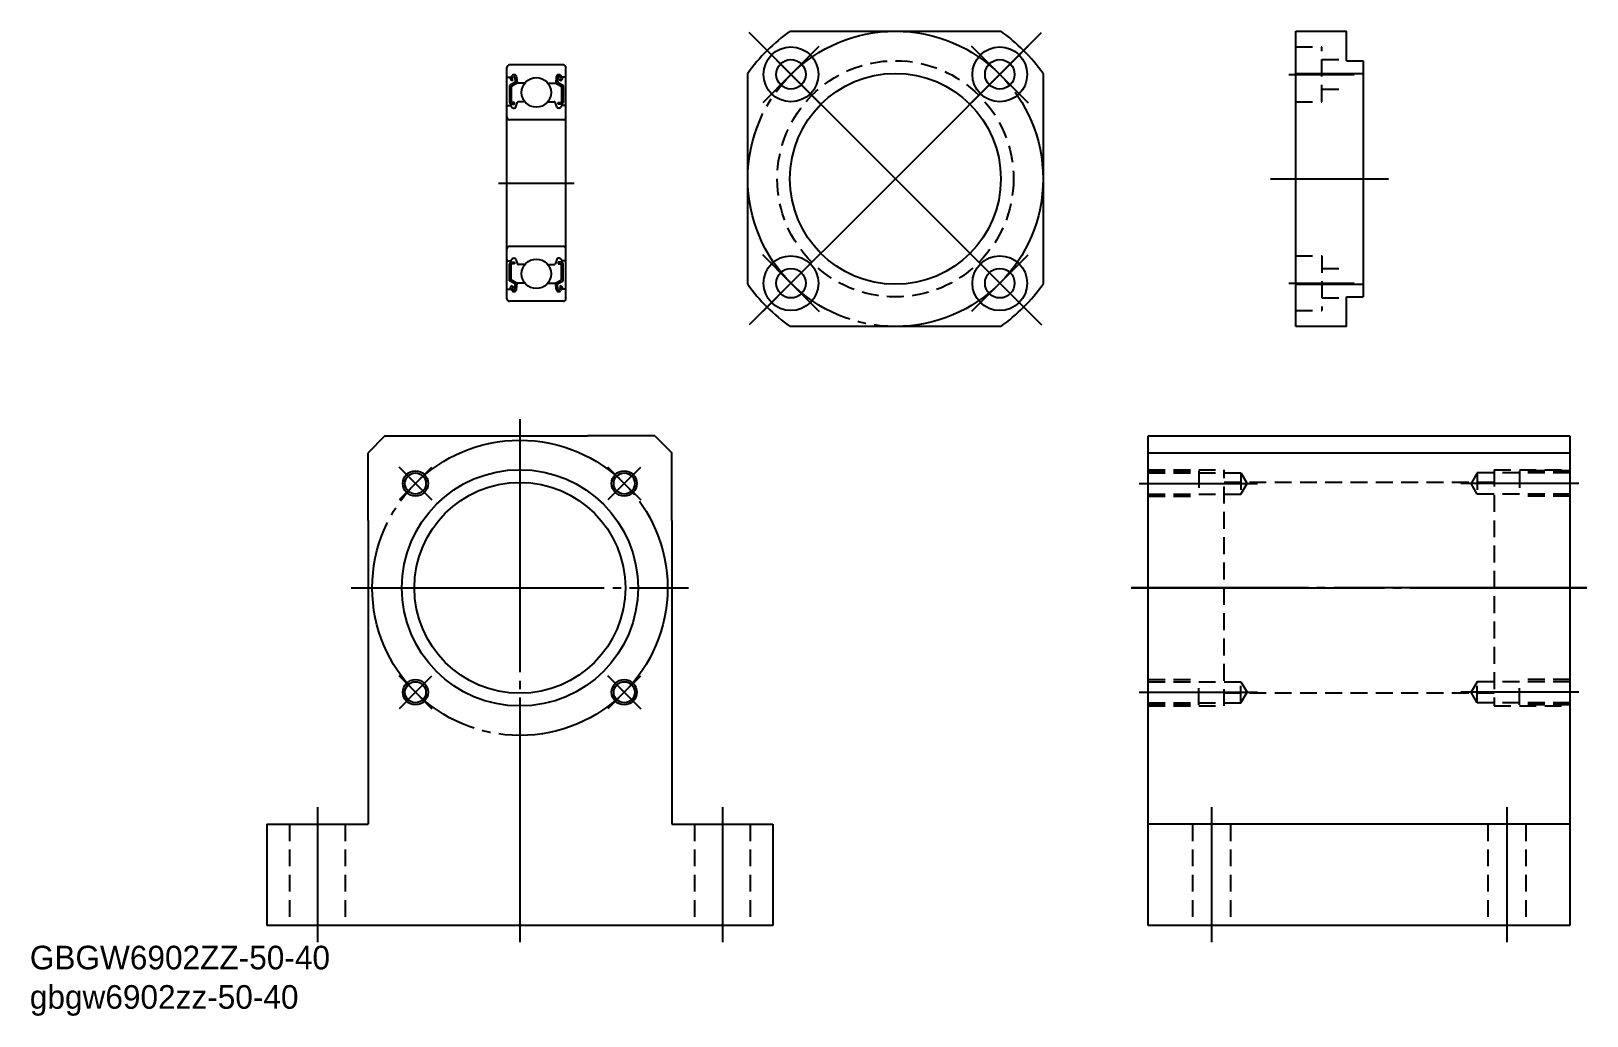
# Model space of a CAD drawing. Extents: x -140 to 44, y -25 to 92.
import ezdxf

# ---------------------------------------------------------------- set-up
doc = ezdxf.new("R2010")
doc.units = 0
doc.linetypes.add('CENTER', pattern=[33, 30, -1, 1, -1])
doc.linetypes.add('DASHED', pattern=[3, 2, -1])
doc.layers.get('0').update_dxf_attribs({"linetype": 'CONTINUOUS'})
doc.layers.add('CENTER', color=7, linetype='CONTINUOUS')

# ---------------------------------------------------------------- blocks, each defined once
blk = doc.blocks.new('*U2')
at = {"linetype": 'CONTINUOUS'}
for s, p in [('GBGW6902ZZ-50-40', (-140.29, -19.64)), ('gbgw6902zz-50-40', (-140.29, -24.31))]:
    blk.add_text(s, height=2.8, dxfattribs=at).set_placement(p)

msp = doc.modelspace()

# ---------------------------------------------------------------- linework, layer by layer
at = {"color": 7, "linetype": 'CONTINUOUS'}
for p, q in [((-50.18, 91.54), (-25.2, 91.54)), ((9.76, 91.54), (15.76, 91.54)), ((9.76, 56.54), (9.76, 91.54)), ((15.76, 88.04), (15.76, 91.54)), ((15.76, 88.04), (17.76, 88.04)), ((17.76, 88.04), (17.76, 60.04)), ((-55.19, 61.55), (-55.19, 86.53)), ((-20.19, 86.53), (-20.19, 61.55)), ((9.76, 86.54), (17.76, 86.54)), ((9.76, 61.54), (17.76, 61.54)), ((15.76, 60.04), (17.76, 60.04)), ((15.76, 56.54), (15.76, 60.04)), ((-25.2, 56.54), (-50.18, 56.54)), ((15.76, 56.54), (9.76, 56.54)), ((-98.2, 43.57), (-100.2, 41.57)), ((-98.2, 43.57), (-90.2, 43.57)), ((-90.2, 43.57), (-74.2, 43.57)), ((-66.2, 43.57), (-74.2, 43.57)), ((-66.2, 43.57), (-64.2, 41.57)), ((-7.73, -14.43), (-7.73, 43.57)), ((-7.73, 43.57), (42.27, 43.57)), ((42.27, 43.57), (42.27, -14.43)), ((-100.2, 33.57), (-100.2, 41.57)), ((-64.2, 33.57), (-64.2, 41.57)), ((-7.73, 41.57), (42.27, 41.57)), ((-100.2, 33.57), (-100.2, -2.43)), ((-64.2, 33.57), (-64.2, -2.43)), ((-112.2, -2.43), (-112.2, -14.43)), ((-112.2, -2.43), (-100.2, -2.43)), ((-64.2, -2.43), (-52.2, -2.43)), ((-52.2, -2.43), (-52.2, -14.43)), ((42.27, -2.43), (-7.73, -2.43)), ((-52.2, -14.43), (-112.2, -14.43)), ((42.27, -14.43), (-7.73, -14.43))]:
    msp.add_line(p, q, dxfattribs=at)
at = {"color": 3, "linetype": 'DASHED'}
for p, q in [((9.76, 89.67), (12.86, 89.67)), ((12.86, 83.17), (12.86, 89.67)), ((12.86, 88.17), (15.76, 88.17)), ((9.76, 83.17), (12.86, 83.17)), ((12.86, 84.67), (15.76, 84.67)), ((9.76, 64.92), (12.86, 64.92)), ((12.86, 64.92), (12.86, 58.42)), ((12.86, 63.42), (15.76, 63.42)), ((12.86, 59.92), (15.76, 59.92)), ((9.76, 58.42), (12.86, 58.42)), ((-7.73, 39.57), (1.27, 39.57)), ((-7.73, 39.44), (-1.73, 39.44)), ((-7.73, 39.19), (3.27, 39.19)), ((-1.73, 39.44), (-1.73, 36.44)), ((1.27, 11.57), (1.27, 39.57)), ((3.27, 39.19), (3.99, 37.94)), ((3.27, 39.19), (3.27, 36.69)), ((31.27, 39.19), (30.55, 37.94)), ((42.27, 39.19), (31.27, 39.19)), ((31.27, 39.19), (31.27, 36.69)), ((33.27, 39.57), (33.27, 11.57)), ((33.27, 39.57), (42.27, 39.57)), ((42.27, 39.44), (36.27, 39.44)), ((36.27, 39.44), (36.27, 36.44)), ((33.27, 38.07), (1.27, 38.07)), ((3.27, 36.69), (3.99, 37.94)), ((31.27, 36.69), (30.55, 37.94)), ((-7.73, 36.69), (3.27, 36.69)), ((-7.73, 36.44), (-1.73, 36.44)), ((42.27, 36.69), (31.27, 36.69)), ((42.27, 36.44), (36.27, 36.44)), ((-7.73, 14.7), (-1.73, 14.7)), ((-7.73, 14.45), (3.27, 14.45)), ((-1.73, 11.7), (-1.73, 14.7)), ((33.27, 13.07), (1.27, 13.07)), ((3.27, 14.45), (3.99, 13.2)), ((3.27, 11.95), (3.27, 14.45)), ((3.27, 11.95), (3.99, 13.2)), ((31.27, 14.45), (30.55, 13.2)), ((31.27, 11.95), (30.55, 13.2)), ((42.27, 14.45), (31.27, 14.45)), ((31.27, 11.95), (31.27, 14.45)), ((42.27, 14.7), (36.27, 14.7)), ((36.27, 11.7), (36.27, 14.7)), ((-7.73, 11.95), (3.27, 11.95)), ((-7.73, 11.7), (-1.73, 11.7)), ((-7.73, 11.57), (1.27, 11.57)), ((42.27, 11.95), (31.27, 11.95)), ((33.27, 11.57), (42.27, 11.57)), ((42.27, 11.7), (36.27, 11.7)), ((-109.5, -2.43), (-109.5, -14.43)), ((-102.9, -2.43), (-102.9, -14.43)), ((-61.5, -2.43), (-61.5, -14.43)), ((-54.9, -2.43), (-54.9, -14.43)), ((-2.48, -2.43), (-2.48, -14.43)), ((2.02, -2.43), (2.02, -14.43)), ((32.52, -2.43), (32.52, -14.43)), ((37.02, -2.43), (37.02, -14.43))]:
    msp.add_line(p, q, dxfattribs=at)
for p, q in [((-83.75, 59.83), (-83.75, 87.23)), ((-77.05, 87.53), (-83.45, 87.53)), ((-76.75, 59.83), (-76.75, 87.23)), ((-83.65, 86.08), (-83.29, 86.08)), ((-82.77, 85.48), (-83.42, 85.1)), ((-83.42, 85.1), (-83.42, 83.08)), ((-83.3, 86.06), (-83.13, 86.27)), ((-83.15, 85.65), (-83.29, 85.79)), ((-82.57, 85.36), (-83.22, 84.99)), ((-83.22, 84.99), (-83.22, 83.08)), ((-83.15, 85.93), (-82.98, 86.14)), ((-83, 85.79), (-83.15, 85.93)), ((-83.15, 85.65), (-83, 85.79)), ((-82.8, 86.08), (-82.77, 85.48)), ((-82.6, 86.1), (-82.54, 85.47)), ((-82.57, 85.72), (-82.57, 85.36)), ((-81.61, 85.38), (-82.45, 85.38)), ((-78.89, 85.38), (-78.05, 85.38)), ((-77.9, 86.1), (-77.95, 85.47)), ((-77.93, 85.72), (-77.93, 85.36)), ((-77.93, 85.36), (-77.28, 84.99)), ((-77.7, 86.08), (-77.73, 85.48)), ((-77.73, 85.48), (-77.08, 85.1)), ((-77.35, 85.93), (-77.52, 86.14)), ((-77.49, 85.79), (-77.35, 85.93)), ((-77.35, 85.65), (-77.49, 85.79)), ((-77.2, 86.06), (-77.37, 86.27)), ((-77.35, 85.65), (-77.21, 85.79)), ((-77.28, 84.99), (-77.28, 83.08)), ((-76.85, 86.08), (-77.21, 86.08)), ((-77.08, 85.1), (-77.08, 83.08)), ((-82.82, 83.08), (-83.22, 83.08)), ((-82.82, 82.88), (-82.82, 83.08)), ((-82.67, 82.56), (-82.47, 83.11)), ((-81.61, 83.18), (-82.37, 83.18)), ((-78.89, 83.18), (-78.12, 83.18)), ((-77.83, 82.56), (-78.03, 83.11)), ((-77.68, 83.08), (-77.28, 83.08)), ((-77.68, 82.88), (-77.68, 83.08)), ((-83.65, 82.73), (-83.3, 82.73)), ((-83.3, 82.73), (-83.11, 82.5)), ((-83.22, 82.88), (-82.82, 82.88)), ((-82.95, 82.43), (-82.86, 82.43)), ((-77.28, 82.88), (-77.68, 82.88)), ((-77.54, 82.43), (-77.64, 82.43)), ((-77.2, 82.73), (-77.39, 82.5)), ((-76.85, 82.73), (-77.2, 82.73)), ((-77.05, 81.03), (-83.45, 81.03)), ((-77.05, 66.03), (-83.45, 66.03)), ((-83.3, 64.33), (-83.11, 64.56)), ((-82.95, 64.63), (-82.86, 64.63)), ((-77.54, 64.63), (-77.64, 64.63)), ((-77.2, 64.33), (-77.39, 64.56)), ((-83.65, 64.33), (-83.3, 64.33)), ((-83.42, 61.95), (-83.42, 63.98)), ((-83.22, 64.18), (-82.82, 64.18)), ((-82.82, 63.98), (-83.22, 63.98)), ((-83.22, 62.07), (-83.22, 63.98)), ((-82.82, 64.18), (-82.82, 63.98)), ((-82.67, 64.5), (-82.47, 63.94)), ((-81.61, 63.88), (-82.37, 63.88)), ((-78.89, 63.88), (-78.12, 63.88)), ((-77.83, 64.5), (-78.03, 63.94)), ((-77.28, 64.18), (-77.68, 64.18)), ((-77.68, 64.18), (-77.68, 63.98)), ((-77.68, 63.98), (-77.28, 63.98)), ((-77.28, 62.07), (-77.28, 63.98)), ((-76.85, 64.33), (-77.2, 64.33)), ((-77.08, 61.95), (-77.08, 63.98)), ((-83.65, 60.98), (-83.29, 60.98)), ((-82.77, 61.58), (-83.42, 61.95)), ((-83.3, 60.99), (-83.13, 60.79)), ((-83.15, 61.4), (-83.29, 61.26)), ((-82.57, 61.69), (-83.22, 62.07)), ((-83.15, 61.4), (-83, 61.26)), ((-83, 61.26), (-83.15, 61.12)), ((-83.15, 61.12), (-82.98, 60.92)), ((-82.8, 60.98), (-82.77, 61.58)), ((-82.6, 60.95), (-82.54, 61.59)), ((-82.57, 61.33), (-82.57, 61.69)), ((-81.61, 61.68), (-82.45, 61.68)), ((-82.03, 61.68), (-82.03, 61.68)), ((-81.82, 61.68), (-81.82, 61.68)), ((-78.89, 61.68), (-78.05, 61.68)), ((-77.9, 60.95), (-77.95, 61.59)), ((-77.93, 61.69), (-77.28, 62.07)), ((-77.93, 61.33), (-77.93, 61.69)), ((-77.73, 61.58), (-77.08, 61.95)), ((-77.7, 60.98), (-77.73, 61.58)), ((-77.35, 61.12), (-77.52, 60.92)), ((-77.35, 61.4), (-77.49, 61.26)), ((-77.49, 61.26), (-77.35, 61.12)), ((-77.2, 60.99), (-77.37, 60.79)), ((-77.35, 61.4), (-77.21, 61.26)), ((-76.85, 60.98), (-77.21, 60.98)), ((-77.05, 59.53), (-83.45, 59.53))]:
    msp.add_line(p, q)
at = {"color": 7, "linetype": 'CONTINUOUS'}
for centre, radius in [((-50.07, 86.42), 3.25), ((-25.32, 86.42), 3.25), ((-50.07, 86.42), 1.75), ((-25.32, 86.42), 1.75), ((-37.69, 74.04), 12.5), ((-50.07, 61.67), 3.25), ((-25.32, 61.67), 3.25), ((-50.07, 61.67), 1.75), ((-25.32, 61.67), 1.75), ((-82.2, 25.57), 14), ((-94.58, 37.94), 1.5), ((-94.58, 37.94), 1.25), ((-94.58, 37.94), 1.25), ((-69.83, 37.94), 1.25), ((-82.2, 25.57), 12.5), ((-94.58, 13.2), 1.25), ((-69.83, 13.2), 1.25)]:
    msp.add_circle(centre, radius, dxfattribs=at)
at = {"color": 3, "linetype": 'DASHED'}
msp.add_circle((-37.69, 74.04), 14, dxfattribs=at)
for centre in [(-80.25, 84.28), (-80.25, 62.78)]:
    msp.add_circle(centre, 1.75)
at = {"color": 3, "linetype": 'CONTINUOUS'}
for centre in [(-94.58, 37.94), (-69.83, 37.94), (-94.58, 13.2), (-69.83, 13.2)]:
    msp.add_circle(centre, 1.5, dxfattribs=at)
at = {"color": 7, "linetype": 'CONTINUOUS'}
for start, end in [(125.516, 144.484), (35.516, 54.484), (215.516, 234.484), (305.516, 324.484)]:
    msp.add_arc((-37.69, 74.04), 21.5, start, end, dxfattribs=at)
for centre, radius, start, end in [((-83.45, 87.23), 0.3, 90, 180), ((-77.05, 87.23), 0.3, 0, 90), ((-83.65, 86.18), 0.1, 180, 270), ((-83.15, 85.93), 0.2, 140.1364, 224.998), ((-82.9, 86.08), 0.3, 4.9347, 140.1364), ((-82.9, 86.07), 0.1, 3.1017, 139.9503), ((-82.45, 85.48), 0.1, 184.9347, 270), ((-78.05, 85.48), 0.1, 270, 355.0653), ((-77.6, 86.08), 0.3, 39.8636, 175.0653), ((-77.6, 86.07), 0.1, 40.0497, 176.8983), ((-77.35, 85.93), 0.2, 315.002, 39.8636), ((-76.85, 86.18), 0.1, 270, 0), ((-83.22, 83.08), 0.2, 180, 270), ((-82.37, 83.08), 0.1, 90, 159.9926), ((-78.12, 83.08), 0.1, 20.0074, 90), ((-77.28, 83.08), 0.2, 270, 0), ((-83.65, 82.63), 0.1, 90, 180), ((-83.45, 81.33), 0.3, 180, 270), ((-82.95, 82.63), 0.2, 219.9772, 270), ((-82.86, 82.63), 0.2, 270, 339.9926), ((-77.64, 82.63), 0.2, 200.0074, 270), ((-77.54, 82.63), 0.2, 270, 320.0228), ((-77.05, 81.33), 0.3, 270, 0), ((-76.85, 82.63), 0.1, 0, 90), ((-83.45, 65.73), 0.3, 90, 180), ((-82.95, 64.43), 0.2, 90, 140.0228), ((-82.86, 64.43), 0.2, 20.0074, 90), ((-77.64, 64.43), 0.2, 90, 159.9926), ((-77.54, 64.43), 0.2, 39.9772, 90), ((-77.05, 65.73), 0.3, 0, 90), ((-83.65, 64.43), 0.1, 180, 270), ((-83.22, 63.98), 0.2, 90, 180), ((-82.37, 63.98), 0.1, 200.0074, 270), ((-78.12, 63.98), 0.1, 270, 339.9926), ((-77.28, 63.98), 0.2, 0, 90), ((-76.85, 64.43), 0.1, 270, 0), ((-83.65, 60.88), 0.1, 90, 180), ((-83.15, 61.12), 0.2, 135.002, 219.8636), ((-82.9, 60.98), 0.3, 219.8636, 355.0653), ((-82.9, 60.98), 0.1, 220.0497, 356.8983), ((-82.45, 61.58), 0.1, 90, 175.0653), ((-78.05, 61.58), 0.1, 4.9347, 90), ((-77.6, 60.98), 0.3, 184.9347, 320.1364), ((-77.6, 60.98), 0.1, 183.1017, 319.9503), ((-77.35, 61.12), 0.2, 320.1364, 44.998), ((-76.85, 60.88), 0.1, 0, 90), ((-83.45, 59.83), 0.3, 180, 270), ((-77.05, 59.83), 0.3, 270, 0)]:
    msp.add_arc(centre, radius, start, end)
at = {"layer": 'CENTER', "color": 1, "linetype": 'CENTER'}
for p, q in [((-37.69, 74.04), (-55.01, 91.37)), ((-37.69, 74.04), (-20.37, 91.37)), ((-50.07, 86.42), (-53.42, 89.78)), ((-50.07, 86.42), (-46.71, 89.78)), ((-25.32, 86.42), (-28.68, 89.78)), ((-25.32, 86.42), (-21.96, 89.78)), ((-50.07, 86.42), (-53.42, 83.06)), ((-50.07, 86.42), (-46.71, 83.06)), ((-25.32, 86.42), (-28.68, 83.06)), ((-25.32, 86.42), (-21.96, 83.06)), ((8.96, 86.42), (16.69, 86.42)), ((-37.69, 74.04), (-55.01, 56.72)), ((-37.69, 74.04), (-20.37, 56.72)), ((6.76, 74.04), (20.76, 74.04)), ((-84.75, 73.53), (-75.75, 73.53)), ((-50.07, 61.67), (-53.42, 65.03)), ((-50.07, 61.67), (-46.71, 65.03)), ((-25.32, 61.67), (-28.68, 65.03)), ((-25.32, 61.67), (-21.96, 65.03)), ((-50.07, 61.67), (-53.42, 58.31)), ((-50.07, 61.67), (-46.71, 58.31)), ((-25.32, 61.67), (-28.68, 58.31)), ((-25.32, 61.67), (-21.96, 58.31)), ((8.96, 61.67), (16.69, 61.67)), ((-82.2, 45.57), (-82.2, -16.43)), ((-94.58, 37.94), (-96.52, 39.89)), ((-94.58, 37.94), (-96.52, 39.89)), ((-94.58, 37.94), (-92.63, 39.89)), ((-94.58, 37.94), (-92.63, 39.89)), ((-69.83, 37.94), (-71.77, 39.89)), ((-69.83, 37.94), (-67.88, 39.89)), ((-94.58, 37.94), (-96.52, 36)), ((-94.58, 37.94), (-96.52, 36)), ((-94.58, 37.94), (-92.63, 36)), ((-94.58, 37.94), (-92.63, 36)), ((-69.83, 37.94), (-71.77, 36)), ((-69.83, 37.94), (-67.88, 36)), ((-8.78, 37.94), (3.99, 37.94)), ((-8.78, 37.94), (5.21, 37.94)), ((43.32, 37.94), (29.34, 37.94)), ((43.32, 37.94), (30.55, 37.94)), ((-102.2, 25.57), (-62.2, 25.57)), ((44.27, 25.57), (-9.73, 25.57)), ((-9.73, 25.57), (44.27, 25.57)), ((-94.58, 13.2), (-96.52, 15.14)), ((-94.58, 13.2), (-92.63, 15.14)), ((-69.83, 13.2), (-71.77, 15.14)), ((-69.83, 13.2), (-67.88, 15.14)), ((-94.58, 13.2), (-96.52, 11.25)), ((-94.58, 13.2), (-92.63, 11.25)), ((-69.83, 13.2), (-71.77, 11.25)), ((-69.83, 13.2), (-67.88, 11.25)), ((-8.78, 13.2), (3.99, 13.2)), ((-8.78, 13.2), (5.21, 13.2)), ((43.32, 13.2), (29.34, 13.2)), ((43.32, 13.2), (30.55, 13.2)), ((-106.2, -0.43), (-106.2, -16.43)), ((-58.2, -0.43), (-58.2, -16.43)), ((-0.23, -0.43), (-0.23, -16.43)), ((34.77, -0.43), (34.77, -16.43))]:
    msp.add_line(p, q, dxfattribs=at)
for centre in [(-37.69, 74.04), (-82.2, 25.57)]:
    msp.add_circle(centre, 17.5, dxfattribs=at)

# ---------------------------------------------------------------- block references
at = {"linetype": 'CONTINUOUS'}
msp.add_blockref('*U2', (0, 0), dxfattribs=at)

doc.saveas('drawing.dxf')
